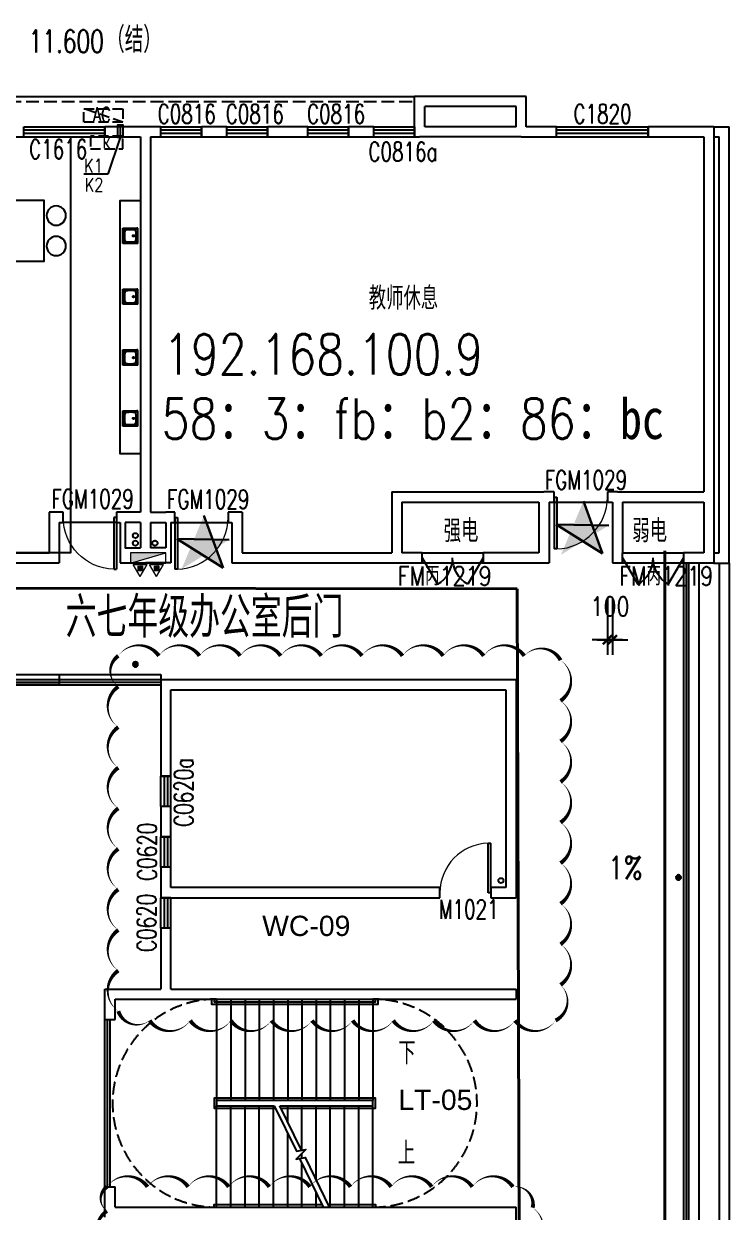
# Model space of a CAD drawing. Extents: x 447078 to 1776277, y 243534 to 519428.
# Drawn here: x 1279096 to 1292996, y 471141 to 494573 of the extents above; entities that cross this region are included whole.
import ezdxf
from ezdxf.xclip import XClip

# ---------------------------------------------------------------- set-up
doc = ezdxf.new("R2010")
doc.units = 0
doc.header["$LTSCALE"] = 1000
doc.header["$MEASUREMENT"] = 0
doc.header["$XCLIPFRAME"] = 2
for name, pattern in [('AP-02-RETAIL$0$DASH', [0.35, 0.25, -0.1]), ('CCDID0GLB00001', [30, 26.5, -1.5, 0.5, -1.5]), ('DASH', [0.35, 0.25, -0.1]), ('HIDDEN3', [1.905, 1.27, -0.635])]:
    doc.linetypes.add(name, pattern=pattern)
doc.layers.get('Defpoints').update_dxf_attribs({"color": 2, "lineweight": 15})
for name, color, linetype, lineweight in [('1#2#四层消火栓$0$P-HUDR-MISC', 13, 'Continuous', 25), ('1#2#四层消火栓$0$体育文娱中心3F消火栓$0$P-HUDR-MISC', 13, 'Continuous', 20), ('A桥架图层', 2, 'Continuous', 40), ('A门禁安装位置', 1, 'Continuous', 30)]:
    doc.layers.add(name, color=color, linetype=linetype, lineweight=lineweight)
for name, color, linetype in [('2017-7-14 根据审图意见修改', 5, 'Continuous'), ('A-DOOR', 2, 'Continuous'), ('A-DOOR-FIRE', 2, 'Continuous'), ('A-DRAI', 61, 'Continuous'), ('A-EQPM-MECH', 191, 'Continuous'), ('A-FIXT', 211, 'Continuous'), ('A-FIXT-DASH', 211, 'HIDDEN3'), ('A-FURN', 251, 'Continuous'), ('A-GLAZ-BLIN', 9, 'Continuous'), ('A-HRAL', 104, 'Continuous'), ('A-HYDR', 1, 'CCDID0GLB00001'), ('A-OVER', 23, 'Continuous'), ('A-STRS', 2, 'Continuous'), ('A-WALL', 140, 'Continuous'), ('A-WIND', 2, 'Continuous'), ('A-WIND-IDEN', 4, 'Continuous'), ('G-0-XREF', 2, 'Continuous'), ('G-ANNO-NOTE', 80, 'Continuous'), ('X-连廊栏杆修改', 43, 'Continuous'), ('家具', 9, 'Continuous')]:
    doc.layers.add(name, color=color, linetype=linetype)
doc.styles.add('_TCH_DIM', font='SIMPLEX', dxfattribs={"bigfont": 'GBCBIG'})
doc.styles.add('_TCH_WINDOW', font='SIMPLEX', dxfattribs={"height": 3.5, "bigfont": 'GBCBIG'})
doc.styles.add('CCDI_T_G01', font='')
doc.styles.add('CCDI_T_G02', font='simplex.shx', dxfattribs={"width": 0.8, "bigfont": 'zjdz.shx'})
doc.styles.add('CCDI_T_G02_T3', font='simplex.shx', dxfattribs={"width": 0.8, "bigfont": 'zjdz.shx'})
doc.styles.add('Note$0$CCDI-TOG-02', font='simplex.shx', dxfattribs={"width": 0.8, "bigfont": 'zjdz.shx'})
doc.styles.get('CCDI_T_G01').set_extended_font_data('Arial')
doc.dimstyles.new('CCDI_DIMN_150$0$TCH&&150', dxfattribs={"dimtxt": 375, "dimasz": 150, "dimexe": 300, "dimexo": 450, "dimgap": 112.5, "dimtad": 1, "dimdec": 0, "dimzin": 0, "dimdsep": 46, "dimtxsty": 'CCDI_T_G02_T3', "dimblk": 'TICK-3', "dimcen": 0, "dimclrd": 256, "dimclre": 256, "dimclrt": 7, "dimazin": 0, "dimtfac": 0.5, "dimtdec": 0, "dimtix": 1, "dimtmove": 2, "dimatfit": 0, "dimldrblk": 'TICK-arow', "dimfxl": 200, "dimtvp": 1, "dimtolj": 1, "dimtzin": 0, "dimlwd": -1, "dimlwe": -1, "dimarcsym": 0})

# ---------------------------------------------------------------- blocks, each defined once
blk = doc.blocks.new('3600-2')
at = {"layer": 'A-STRS'}
for p, q in [((-2050, -280), (-50, -280)), ((2050, -280), (50, -280)), ((-2050, -560), (-50, -560)), ((2050, -560), (50, -560)), ((-2050, -840), (-50, -840)), ((2050, -840), (50, -840)), ((-2050, -1120), (-50, -1120)), ((2050, -1120), (50, -1120)), ((-2050, -1400), (-50, -1400)), ((1519, -1400), (50, -1400)), ((2050, -1400), (1748, -1400)), ((-2050, -1680), (-50, -1680)), ((926, -1680), (50, -1680)), ((1083, -1680), (989, -1680)), ((2050, -1680), (1171, -1680)), ((-2050, -1960), (-50, -1960)), ((365, -1960), (50, -1960)), ((2050, -1960), (594, -1960)), ((-2050, -2240), (-50, -2240)), ((2050, -2240), (50, -2240)), ((-2050, -2520), (-50, -2520)), ((2050, -2520), (50, -2520)), ((-2050, -2800), (-50, -2800)), ((2050, -2800), (50, -2800)), ((-2050, -3080), (-50, -3080)), ((2050, -3080), (50, -3080)), ((-2050, -3360), (-50, -3360)), ((2050, -3360), (50, -3360))]:
    blk.add_line(p, q, dxfattribs=at)
for points in [[(-2050, -3460), (-1950, -3460), (-1950, -180), (-2050, -180)], [(-2050, -3410), (-2000, -3410), (-2000, -230), (-2050, -230)], [(100, -2088), (100, -230), (-100, -230), (-100, -3410), (100, -3410), (100, -2200)], [(2000, -1167), (2000, -230), (2050, -230)], [(50, -2113), (50, -280), (-50, -280), (-50, -3360), (50, -3360), (50, -2224)], [(50, -2224), (947, -1789), (912, -1605), (1105, -1793), (1071, -1617), (2050, -1142)], [(2050, -1254), (1091, -1719)], [(2050, -3410), (2000, -3410), (2000, -1278)], [(927, -1687), (50, -2113)]]:
    blk.add_lwpolyline(points, dxfattribs=at)
at = {"layer": 'A-STRS', "linetype": 'DASH'}
for centre, start, end in [((0, -280), 0, 180), ((0, -3360), 180, 0)]:
    blk.add_arc(centre, 2051, start, end, dxfattribs=at)
blk = doc.blocks.new('DI LOU')
at = {"layer": 'A-FIXT'}
h = blk.add_hatch(dxfattribs=at)
h.set_pattern_fill('ANSI31', color=256, scale=10)
h.set_pattern_definition([(45, (-842091.153, -1894175.001), (-11.22532015, 11.22532015), [])])
h.paths.add_polyline_path([(-50, 0, 1), (50, 0, 1)])
blk.add_circle((0, 0), 50, dxfattribs=at)
blk = doc.blocks.new('PSXT')
at = {"layer": 'A-FIXT'}
blk.add_lwpolyline([(21472, 6455, 0, 0, 0), (22489, 6455, 60, 0, 0), (22669, 6455, 0, 0, 0)], format="xyseb", dxfattribs=at)
at = {"layer": 'A-FIXT', "extrusion": (0, 0, -1), "zscale": -1, "rotation": 209.9999968260897}
for p in [(-12400, 10800), (-23100, 6600)]:
    blk.add_blockref('DI LOU', p, dxfattribs=at)
at = {"layer": 'A-FIXT-DASH', "style": 'CCDI_T_G02', "width": 0.8}
blk.add_text('1%%%', height=450, dxfattribs=at).set_placement((21712, 6566))
blk = doc.blocks.new('连廊2F')
at = {"layer": 'A-GLAZ-BLIN'}
for p, q in [((105166, 156473), (105166, 124573)), ((105366, 156473), (105366, 124573))]:
    blk.add_line(p, q, dxfattribs=at)
at = {"layer": 'A-HRAL'}
for p, q in [((104516, 156473), (104516, 124573)), ((104566, 156473), (104566, 124573))]:
    blk.add_line(p, q, dxfattribs=at)
at = {"layer": 'A-OVER'}
blk.add_line((104766, 156473), (104766, 124573), dxfattribs=at)
at = {"layer": 'A-WALL'}
for p, q in [((105066, 165073), (105366, 165073)), ((105066, 165073), (105066, 164873)), ((105366, 156473), (105366, 165073)), ((105066, 164873), (105166, 164873)), ((105166, 156673), (105166, 164873)), ((105066, 156673), (105166, 156673)), ((105066, 156673), (105066, 156473)), ((105066, 156473), (105366, 156473))]:
    blk.add_line(p, q, dxfattribs=at)
at = {"layer": 'X-连廊栏杆修改'}
blk.add_line((104466, 156473), (104466, 115573), dxfattribs=at)
blk = doc.blocks.new('sinkt')
at = {"layer": 'A-FURN'}
for p, q in [((101833719, 17376395), (101833219, 17376395)), ((101833219, 17376395), (101833219, 17375995)), ((101833719, 17375995), (101833719, 17376395)), ((101833669, 17376345), (101833369, 17376345)), ((101833369, 17376345), (101833369, 17376045)), ((101833369, 17376345), (101833669, 17376345)), ((101833369, 17376329), (101833393, 17376329)), ((101833623, 17376329), (101833393, 17376329)), ((101833403, 17376221), (101833402, 17376216)), ((101833402, 17376216), (101833402, 17376212)), ((101833402, 17376212), (101833402, 17376207)), ((101833402, 17376207), (101833402, 17376204)), ((101833402, 17376204), (101833402, 17376201)), ((101833402, 17376201), (101833402, 17376198)), ((101833402, 17376198), (101833402, 17376196)), ((101833402, 17376196), (101833402, 17376193)), ((101833402, 17376193), (101833402, 17376187)), ((101833402, 17376187), (101833402, 17376181)), ((101833402, 17376181), (101833402, 17376175)), ((101833402, 17376175), (101833402, 17376169)), ((101833402, 17376169), (101833403, 17376163)), ((101833404, 17376236), (101833403, 17376230)), ((101833403, 17376230), (101833403, 17376226)), ((101833403, 17376226), (101833403, 17376221)), ((101833403, 17376163), (101833403, 17376157)), ((101833403, 17376157), (101833403, 17376151)), ((101833403, 17376151), (101833404, 17376145)), ((101833405, 17376248), (101833404, 17376242)), ((101833404, 17376242), (101833404, 17376236)), ((101833404, 17376145), (101833404, 17376139)), ((101833406, 17376259), (101833405, 17376254)), ((101833405, 17376254), (101833405, 17376248)), ((101833407, 17376269), (101833406, 17376264)), ((101833406, 17376264), (101833406, 17376259)), ((101833408, 17376273), (101833407, 17376269)), ((101833409, 17376278), (101833408, 17376273)), ((101833410, 17376282), (101833409, 17376278)), ((101833412, 17376285), (101833410, 17376282)), ((101833414, 17376288), (101833412, 17376285)), ((101833415, 17376291), (101833414, 17376288)), ((101833418, 17376294), (101833415, 17376291)), ((101833420, 17376296), (101833418, 17376294)), ((101833423, 17376299), (101833420, 17376296)), ((101833425, 17376301), (101833423, 17376299)), ((101833428, 17376303), (101833425, 17376301)), ((101833431, 17376305), (101833428, 17376303)), ((101833435, 17376307), (101833431, 17376305)), ((101833439, 17376309), (101833435, 17376307)), ((101833443, 17376310), (101833439, 17376309)), ((101833448, 17376311), (101833443, 17376310)), ((101833452, 17376312), (101833448, 17376311)), ((101833457, 17376312), (101833452, 17376312)), ((101833463, 17376313), (101833457, 17376312)), ((101833468, 17376314), (101833463, 17376313)), ((101833474, 17376314), (101833468, 17376314)), ((101833479, 17376315), (101833474, 17376314)), ((101833485, 17376315), (101833479, 17376315)), ((101833494, 17376316), (101833485, 17376315)), ((101833503, 17376316), (101833494, 17376316)), ((101833513, 17376316), (101833503, 17376316)), ((101833522, 17376316), (101833513, 17376316)), ((101833532, 17376316), (101833522, 17376316)), ((101833535, 17376316), (101833532, 17376316)), ((101833538, 17376316), (101833535, 17376316)), ((101833541, 17376316), (101833538, 17376316)), ((101833544, 17376316), (101833541, 17376316)), ((101833547, 17376316), (101833544, 17376316)), ((101833552, 17376315), (101833547, 17376316)), ((101833556, 17376315), (101833552, 17376315)), ((101833560, 17376315), (101833556, 17376315)), ((101833564, 17376315), (101833560, 17376315)), ((101833568, 17376314), (101833564, 17376315)), ((101833573, 17376314), (101833568, 17376314)), ((101833578, 17376314), (101833573, 17376314)), ((101833583, 17376313), (101833578, 17376314)), ((101833587, 17376313), (101833583, 17376313)), ((101833592, 17376312), (101833587, 17376313)), ((101833595, 17376312), (101833592, 17376312)), ((101833599, 17376311), (101833595, 17376312)), ((101833602, 17376310), (101833599, 17376311)), ((101833605, 17376309), (101833602, 17376310)), ((101833608, 17376307), (101833605, 17376309)), ((101833611, 17376306), (101833608, 17376307)), ((101833613, 17376304), (101833611, 17376306)), ((101833616, 17376302), (101833613, 17376304)), ((101833618, 17376300), (101833616, 17376302)), ((101833620, 17376297), (101833618, 17376300)), ((101833622, 17376295), (101833620, 17376297)), ((101833624, 17376292), (101833622, 17376295)), ((101833625, 17376290), (101833624, 17376292)), ((101833627, 17376287), (101833625, 17376290)), ((101833628, 17376284), (101833627, 17376287)), ((101833629, 17376280), (101833628, 17376284)), ((101833630, 17376276), (101833629, 17376280)), ((101833631, 17376272), (101833630, 17376276)), ((101833631, 17376268), (101833631, 17376272)), ((101833632, 17376264), (101833631, 17376268)), ((101833633, 17376257), (101833632, 17376264)), ((101833634, 17376250), (101833633, 17376257)), ((101833634, 17376243), (101833634, 17376250)), ((101833635, 17376236), (101833634, 17376243)), ((101833634, 17376142), (101833635, 17376146)), ((101833636, 17376229), (101833635, 17376236)), ((101833635, 17376151), (101833636, 17376156)), ((101833635, 17376146), (101833635, 17376151)), ((101833636, 17376222), (101833636, 17376229)), ((101833637, 17376215), (101833636, 17376222)), ((101833636, 17376176), (101833637, 17376180)), ((101833636, 17376172), (101833636, 17376176)), ((101833636, 17376167), (101833636, 17376172)), ((101833636, 17376161), (101833636, 17376167)), ((101833636, 17376156), (101833636, 17376161)), ((101833637, 17376207), (101833637, 17376215)), ((101833637, 17376200), (101833637, 17376207)), ((101833637, 17376193), (101833637, 17376200)), ((101833637, 17376189), (101833637, 17376193)), ((101833637, 17376184), (101833637, 17376189)), ((101833637, 17376180), (101833637, 17376184)), ((101833654, 17376195), (101833654, 17376298)), ((101833654, 17376195), (101833654, 17376091)), ((101833669, 17376045), (101833669, 17376345)), ((101833669, 17376345), (101833669, 17376045)), ((101833219, 17375995), (101833719, 17375995)), ((101833369, 17376060), (101833393, 17376060)), ((101833369, 17376045), (101833669, 17376045)), ((101833369, 17376045), (101833393, 17376045)), ((101833623, 17376060), (101833393, 17376060)), ((101833669, 17376045), (101833393, 17376045)), ((101833404, 17376139), (101833404, 17376133)), ((101833404, 17376133), (101833405, 17376127)), ((101833405, 17376127), (101833406, 17376121)), ((101833406, 17376121), (101833406, 17376115)), ((101833406, 17376115), (101833408, 17376109)), ((101833408, 17376109), (101833410, 17376103)), ((101833410, 17376103), (101833412, 17376099)), ((101833412, 17376099), (101833414, 17376095)), ((101833414, 17376095), (101833417, 17376091)), ((101833417, 17376091), (101833420, 17376088)), ((101833420, 17376088), (101833424, 17376085)), ((101833424, 17376085), (101833430, 17376082)), ((101833430, 17376082), (101833436, 17376079)), ((101833436, 17376079), (101833443, 17376077)), ((101833443, 17376077), (101833450, 17376076)), ((101833450, 17376076), (101833457, 17376075)), ((101833457, 17376075), (101833464, 17376075)), ((101833464, 17376075), (101833472, 17376074)), ((101833472, 17376074), (101833479, 17376074)), ((101833479, 17376074), (101833486, 17376074)), ((101833486, 17376074), (101833493, 17376074)), ((101833493, 17376074), (101833501, 17376073)), ((101833501, 17376073), (101833509, 17376073)), ((101833509, 17376073), (101833516, 17376073)), ((101833516, 17376073), (101833524, 17376073)), ((101833524, 17376073), (101833531, 17376073)), ((101833531, 17376073), (101833538, 17376074)), ((101833538, 17376074), (101833545, 17376074)), ((101833545, 17376074), (101833552, 17376074)), ((101833552, 17376074), (101833558, 17376075)), ((101833558, 17376075), (101833565, 17376075)), ((101833565, 17376075), (101833570, 17376076)), ((101833570, 17376076), (101833575, 17376076)), ((101833575, 17376076), (101833580, 17376076)), ((101833580, 17376076), (101833585, 17376077)), ((101833585, 17376077), (101833590, 17376077)), ((101833590, 17376077), (101833593, 17376078)), ((101833593, 17376078), (101833597, 17376078)), ((101833597, 17376078), (101833600, 17376079)), ((101833600, 17376079), (101833604, 17376081)), ((101833604, 17376081), (101833607, 17376082)), ((101833607, 17376082), (101833609, 17376083)), ((101833609, 17376083), (101833611, 17376085)), ((101833611, 17376085), (101833613, 17376086)), ((101833613, 17376086), (101833615, 17376088)), ((101833615, 17376088), (101833617, 17376090)), ((101833617, 17376090), (101833619, 17376093)), ((101833619, 17376093), (101833622, 17376095)), ((101833622, 17376095), (101833624, 17376098)), ((101833624, 17376098), (101833626, 17376101)), ((101833626, 17376101), (101833627, 17376105)), ((101833627, 17376105), (101833629, 17376109)), ((101833629, 17376109), (101833630, 17376114)), ((101833630, 17376114), (101833631, 17376118)), ((101833631, 17376123), (101833632, 17376128)), ((101833631, 17376118), (101833631, 17376123)), ((101833632, 17376131), (101833633, 17376135)), ((101833632, 17376128), (101833632, 17376131)), ((101833633, 17376135), (101833634, 17376139)), ((101833634, 17376139), (101833634, 17376142))]:
    blk.add_line(p, q, dxfattribs=at)
for centre, radius in [((101833393, 17376314), 9.18), ((101833457, 17376195), 15.3)]:
    blk.add_circle(centre, radius, dxfattribs=at)
for centre, start, end in [((101833623, 17376298), 0, 90), ((101833623, 17376091), 270, 0)]:
    blk.add_arc(centre, 30.9, start, end, dxfattribs=at)
blk = doc.blocks.new('CHAIR4')
at = {"layer": 'A-FURN'}
for p, q in [((-449, 226), (0, 248)), ((0, 248), (0, -248)), ((-449, -226), (0, -248))]:
    blk.add_line(p, q, dxfattribs=at)
for centre, radius, start, end in [((267, 0), 767, 164.2925, 195.7075), ((-447, 201), 25, 92.8624, 164.2925), ((-447, -201), 25, 195.7075, 267.1376)]:
    blk.add_arc(centre, radius, start, end, dxfattribs=at)
blk = doc.blocks.new('dfc-1')
at = {"layer": 'A-FURN', "linetype": 'DASH'}
for p, q in [((0, 100), (306, 630)), ((87, 50), (392, 580)), ((-87, 50), (-698, 50)), ((-87, -50), (-698, -50)), ((0, -100), (306, -630)), ((87, -50), (392, -580))]:
    blk.add_line(p, q, dxfattribs=at)
for radius in [700, 100, 10]:
    blk.add_circle((0, 0), radius, dxfattribs=at)
for start, end in [(55.904, 64.096), (175.904, 184.096), (295.904, 304.096)]:
    blk.add_arc((0, 0), 700, start, end, dxfattribs=at)
blk = doc.blocks.new('sinks')
at = {"layer": 'A-FURN'}
for p, q in [((101861908, 17372404), (101861908, 17372383)), ((101861908, 17372154), (101861908, 17372383)), ((101861921, 17372192), (101861921, 17372404)), ((101861942, 17372358), (101861939, 17372353)), ((101861944, 17372361), (101861942, 17372358)), ((101861947, 17372364), (101861944, 17372361)), ((101861950, 17372366), (101861947, 17372364)), ((101861953, 17372368), (101861950, 17372366)), ((101861956, 17372370), (101861953, 17372368)), ((101861961, 17372371), (101861956, 17372370)), ((101861966, 17372372), (101861961, 17372371)), ((101861971, 17372373), (101861966, 17372372)), ((101861976, 17372374), (101861971, 17372373)), ((101861981, 17372374), (101861976, 17372374)), ((101861986, 17372374), (101861981, 17372374)), ((101861991, 17372375), (101861986, 17372374)), ((101861997, 17372375), (101861991, 17372375)), ((101862002, 17372375), (101861997, 17372375)), ((101862007, 17372376), (101862002, 17372375)), ((101862012, 17372376), (101862007, 17372376)), ((101862017, 17372376), (101862012, 17372376)), ((101862021, 17372376), (101862017, 17372376)), ((101862026, 17372376), (101862021, 17372376)), ((101862031, 17372376), (101862026, 17372376)), ((101862034, 17372376), (101862031, 17372376)), ((101862036, 17372376), (101862034, 17372376)), ((101862038, 17372376), (101862036, 17372376)), ((101862041, 17372376), (101862038, 17372376)), ((101862043, 17372376), (101862041, 17372376)), ((101862047, 17372376), (101862043, 17372376)), ((101862051, 17372376), (101862047, 17372376)), ((101862055, 17372376), (101862051, 17372376)), ((101862059, 17372376), (101862055, 17372376)), ((101862063, 17372375), (101862059, 17372376)), ((101862067, 17372375), (101862063, 17372375)), ((101862072, 17372374), (101862067, 17372375)), ((101862077, 17372374), (101862072, 17372374)), ((101862082, 17372373), (101862077, 17372374)), ((101862087, 17372373), (101862082, 17372373)), ((101862091, 17372373), (101862087, 17372373)), ((101862094, 17372372), (101862091, 17372373)), ((101862098, 17372371), (101862094, 17372372)), ((101862102, 17372371), (101862098, 17372371)), ((101862106, 17372369), (101862102, 17372371)), ((101862108, 17372368), (101862106, 17372369)), ((101862111, 17372367), (101862108, 17372368)), ((101862113, 17372365), (101862111, 17372367)), ((101862115, 17372363), (101862113, 17372365)), ((101862117, 17372361), (101862115, 17372363)), ((101862120, 17372359), (101862117, 17372361)), ((101862122, 17372357), (101862120, 17372359)), ((101862145, 17372192), (101862145, 17372404)), ((101862158, 17372404), (101862158, 17372154)), ((101861933, 17372318), (101861932, 17372312)), ((101861932, 17372312), (101861932, 17372306)), ((101861932, 17372306), (101861932, 17372300)), ((101861932, 17372300), (101861932, 17372294)), ((101861932, 17372294), (101861932, 17372287)), ((101861932, 17372287), (101861932, 17372281)), ((101861932, 17372281), (101861932, 17372275)), ((101861932, 17372275), (101861932, 17372269)), ((101861932, 17372269), (101861932, 17372263)), ((101861932, 17372263), (101861932, 17372257)), ((101861932, 17372257), (101861933, 17372252)), ((101861934, 17372336), (101861933, 17372330)), ((101861933, 17372330), (101861933, 17372324)), ((101861933, 17372324), (101861933, 17372318)), ((101861933, 17372252), (101861933, 17372246)), ((101861933, 17372246), (101861933, 17372240)), ((101861933, 17372240), (101861934, 17372236)), ((101861935, 17372342), (101861934, 17372336)), ((101861934, 17372236), (101861934, 17372232)), ((101861934, 17372232), (101861934, 17372228)), ((101861934, 17372228), (101861935, 17372224)), ((101861937, 17372348), (101861935, 17372342)), ((101861935, 17372224), (101861935, 17372220)), ((101861935, 17372220), (101861935, 17372217)), ((101861935, 17372217), (101861936, 17372214)), ((101861936, 17372214), (101861937, 17372211)), ((101861939, 17372353), (101861937, 17372348)), ((101861937, 17372211), (101861938, 17372208)), ((101861938, 17372208), (101861939, 17372206)), ((101861939, 17372206), (101861940, 17372204)), ((101861940, 17372204), (101861941, 17372202)), ((101861941, 17372202), (101861943, 17372200)), ((101861943, 17372200), (101861944, 17372199)), ((101861944, 17372199), (101861946, 17372197)), ((101861946, 17372197), (101861948, 17372195)), ((101862033, 17372167), (101861946, 17372167)), ((101861948, 17372195), (101861950, 17372193)), ((101861950, 17372193), (101861953, 17372191)), ((101861953, 17372191), (101861955, 17372190)), ((101861955, 17372190), (101861958, 17372189)), ((101861958, 17372189), (101861962, 17372187)), ((101861962, 17372187), (101861965, 17372186)), ((101861965, 17372186), (101861969, 17372186)), ((101861969, 17372186), (101861973, 17372185)), ((101861973, 17372185), (101861977, 17372185)), ((101861977, 17372185), (101861980, 17372184)), ((101861980, 17372184), (101861983, 17372184)), ((101861983, 17372184), (101861986, 17372183)), ((101861986, 17372183), (101861989, 17372183)), ((101861989, 17372183), (101861992, 17372182)), ((101861992, 17372182), (101861997, 17372182)), ((101861997, 17372182), (101862001, 17372182)), ((101862001, 17372182), (101862005, 17372181)), ((101862005, 17372181), (101862009, 17372181)), ((101862009, 17372181), (101862014, 17372181)), ((101862014, 17372181), (101862017, 17372181)), ((101862017, 17372181), (101862021, 17372181)), ((101862021, 17372181), (101862024, 17372180)), ((101862024, 17372180), (101862028, 17372180)), ((101862028, 17372180), (101862031, 17372180)), ((101862031, 17372180), (101862037, 17372180)), ((101862033, 17372167), (101862119, 17372167)), ((101862037, 17372180), (101862043, 17372180)), ((101862043, 17372180), (101862050, 17372180)), ((101862050, 17372180), (101862056, 17372181)), ((101862056, 17372181), (101862062, 17372181)), ((101862062, 17372181), (101862068, 17372182)), ((101862068, 17372182), (101862073, 17372183)), ((101862073, 17372183), (101862079, 17372183)), ((101862079, 17372183), (101862085, 17372184)), ((101862085, 17372184), (101862090, 17372185)), ((101862090, 17372185), (101862094, 17372185)), ((101862094, 17372185), (101862097, 17372185)), ((101862097, 17372185), (101862101, 17372186)), ((101862101, 17372186), (101862104, 17372187)), ((101862104, 17372187), (101862107, 17372188)), ((101862107, 17372188), (101862110, 17372189)), ((101862110, 17372189), (101862112, 17372190)), ((101862112, 17372190), (101862114, 17372192)), ((101862114, 17372192), (101862116, 17372193)), ((101862116, 17372193), (101862119, 17372195)), ((101862119, 17372195), (101862120, 17372197)), ((101862120, 17372197), (101862122, 17372198)), ((101862123, 17372354), (101862122, 17372357)), ((101862122, 17372198), (101862124, 17372200)), ((101862125, 17372352), (101862123, 17372354)), ((101862124, 17372200), (101862125, 17372202)), ((101862127, 17372349), (101862125, 17372352)), ((101862125, 17372202), (101862127, 17372204)), ((101862128, 17372345), (101862127, 17372349)), ((101862127, 17372204), (101862128, 17372207)), ((101862129, 17372342), (101862128, 17372345)), ((101862128, 17372207), (101862129, 17372210)), ((101862130, 17372338), (101862129, 17372342)), ((101862129, 17372210), (101862130, 17372212)), ((101862130, 17372334), (101862130, 17372338)), ((101862131, 17372330), (101862130, 17372334)), ((101862130, 17372215), (101862131, 17372218)), ((101862130, 17372212), (101862130, 17372215)), ((101862132, 17372326), (101862131, 17372330)), ((101862131, 17372222), (101862132, 17372226)), ((101862131, 17372218), (101862131, 17372222)), ((101862132, 17372321), (101862132, 17372326)), ((101862132, 17372317), (101862132, 17372321)), ((101862133, 17372312), (101862132, 17372317)), ((101862132, 17372234), (101862133, 17372238)), ((101862132, 17372230), (101862132, 17372234)), ((101862132, 17372226), (101862132, 17372230)), ((101862133, 17372307), (101862133, 17372312)), ((101862134, 17372300), (101862133, 17372307)), ((101862133, 17372252), (101862134, 17372255)), ((101862133, 17372248), (101862133, 17372252)), ((101862133, 17372245), (101862133, 17372248)), ((101862133, 17372241), (101862133, 17372245)), ((101862133, 17372238), (101862133, 17372241)), ((101862134, 17372292), (101862134, 17372300)), ((101862134, 17372284), (101862134, 17372292)), ((101862134, 17372276), (101862134, 17372284)), ((101862134, 17372268), (101862134, 17372276)), ((101862134, 17372266), (101862134, 17372268)), ((101862134, 17372263), (101862134, 17372266)), ((101862134, 17372260), (101862134, 17372263)), ((101862134, 17372258), (101862134, 17372260)), ((101862134, 17372255), (101862134, 17372258)), ((101862158, 17372154), (101861908, 17372154))]:
    blk.add_line(p, q, dxfattribs=at)
blk.add_lwpolyline([(101862158, 17372404), (101861908, 17372404)], dxfattribs=at)
for centre, radius in [((101862132, 17372383), 7.65), ((101862033, 17372330), 12.8)]:
    blk.add_circle(centre, radius, dxfattribs=at)
for centre, start, end in [((101861946, 17372192), 180, 270), ((101862119, 17372192), 270, 0)]:
    blk.add_arc(centre, 25.7, start, end, dxfattribs=at)
blk = doc.blocks.new('H2S')
at = {"layer": 'A-FURN'}
for points in [[(7949, 4988), (7949, 4588), (250, 4588), (250, 4988)], [(10149, 2988), (9749, 2988), (9749, 588), (10149, 588)], [(7949, -3212), (7949, -2812), (1349, -2812), (1349, -3212)]]:
    blk.add_lwpolyline(points, dxfattribs=at)
for points in [[(949, 2538), (1549, 2538), (1549, 3738), (949, 3738)], [(2199, 2538), (2799, 2538), (2799, 3738), (2199, 3738)], [(3449, 2538), (4049, 2538), (4049, 3738), (3449, 3738)], [(4699, 2538), (5299, 2538), (5299, 3738), (4699, 3738)], [(5949, 2538), (6549, 2538), (6549, 3738), (5949, 3738)], [(7199, 2538), (7799, 2538), (7799, 3738), (7199, 3738)], [(-1351, 2688), (-1351, -1312), (-1451, -1312), (-1451, 2688)], [(949, 1338), (1549, 1338), (1549, 2538), (949, 2538)], [(2199, 1338), (2799, 1338), (2799, 2538), (2199, 2538)], [(3449, 1338), (4049, 1338), (4049, 2538), (3449, 2538)], [(4699, 1338), (5299, 1338), (5299, 2538), (4699, 2538)], [(5949, 1338), (6549, 1338), (6549, 2538), (5949, 2538)], [(7199, 1338), (7799, 1338), (7799, 2538), (7199, 2538)], [(149, -512), (-501, -512), (-501, 1888), (149, 1888)], [(949, 438), (1549, 438), (1549, -762), (949, -762)], [(2199, 438), (2799, 438), (2799, -762), (2199, -762)], [(3449, 438), (4049, 438), (4049, -762), (3449, -762)], [(4699, 438), (5299, 438), (5299, -762), (4699, -762)], [(5949, 438), (6549, 438), (6549, -762), (5949, -762)], [(7199, 438), (7799, 438), (7799, -762), (7199, -762)], [(-1201, -1987), (-1201, 13), (-1221, 13), (-1221, -1987)], [(-1451, -97), (-1451, -77), (-1221, -77), (-1221, -97)], [(949, -762), (1549, -762), (1549, -1962), (949, -1962)], [(2199, -762), (2799, -762), (2799, -1962), (2199, -1962)], [(3449, -762), (4049, -762), (4049, -1962), (3449, -1962)], [(4699, -762), (5299, -762), (5299, -1962), (4699, -1962)], [(5949, -762), (6549, -762), (6549, -1962), (5949, -1962)], [(7199, -762), (7799, -762), (7799, -1962), (7199, -1962)], [(8449, -762), (9049, -762), (9049, -1962), (8449, -1962)], [(-1451, -1897), (-1451, -1877), (-1221, -1877), (-1221, -1897)]]:
    blk.add_lwpolyline(points, close=True, dxfattribs=at)
for centre in [(1789, 3438), (3039, 3438), (4289, 3438), (5539, 3438), (6789, 3438), (8039, 3438), (1789, 2838), (3039, 2838), (4289, 2838), (5539, 2838), (6789, 2838), (8039, 2838), (1789, 2238), (3039, 2238), (4289, 2238), (5539, 2238), (6789, 2238), (8039, 2238), (1789, 1638), (3039, 1638), (4289, 1638), (5539, 1638), (6789, 1638), (8039, 1638), (1789, 138), (3039, 138), (4289, 138), (5539, 138), (6789, 138), (8039, 138), (1789, -462), (3039, -462), (4289, -462), (5539, -462), (6789, -462), (8039, -462), (1789, -1062), (3039, -1062), (4289, -1062), (5539, -1062), (6789, -1062), (8039, -1062), (9289, -1062), (1789, -1662), (3039, -1662), (4289, -1662), (5539, -1662), (6789, -1662), (8039, -1662), (9289, -1662)]:
    blk.add_circle(centre, 190, dxfattribs=at)
at = {"layer": '家具', "linetype": 'DASH'}
for points in [[(-1351, -1312), (1549, 3711)], [(-1351, 2688), (1334, -1962)]]:
    blk.add_lwpolyline(points, dxfattribs=at)
at = {"layer": '家具'}
blk.add_lwpolyline([(-1451, -1712), (-151, -1712, 0.414214), (149, -1412), (149, 2788, 0.414214), (-151, 3088), (-1451, 3088)], format="xyb", dxfattribs=at)
at = {"layer": 'A-FURN', "xscale": 1.19999985396862, "yscale": 1.19999985396862, "zscale": 1.19999985396862}
for p in [(-122233375, -20841945), (-122232175, -20841945), (-122230975, -20841945), (-122229775, -20841945), (-122228575, -20841945), (-122227375, -20841945)]:
    blk.add_blockref('sinks', p, dxfattribs=at)
at = {"layer": 'A-FURN'}
for p in [(1249, 2688), (4399, 2688), (1249, -912), (4399, -912)]:
    blk.add_blockref('dfc-1', p, dxfattribs=at)
at = {"layer": 'A-FURN', "xscale": -1}
for name, p in [('dfc-1', (7549, 2688)), ('sinkt', (101833293, -17376257)), ('dfc-1', (7549, -912))]:
    blk.add_blockref(name, p, dxfattribs=at)
at = {"layer": 'A-FURN'}
for name, p, xscale, yscale, zscale, rotation in [('sinks', (-20836783, -122232037), -1.19999985396862, 1.19999985396862, 1.19999985396862, 270), ('sinks', (-20836783, -122233237), -1.19999985396862, 1.19999985396862, 1.19999985396862, 270), ('CHAIR4', (-551, 688), -0.9000000059604645, 0.9000000059604645, 0.9000000059604645, 180), ('sinks', (-122232175, 20843720), -1.19999985396862, 1.19999985396862, 1.19999985396862, 180), ('sinks', (-122230975, 20843720), -1.19999985396862, 1.19999985396862, 1.19999985396862, 180), ('sinks', (-122229775, 20843720), -1.19999985396862, 1.19999985396862, 1.19999985396862, 180), ('sinks', (-122228575, 20843720), -1.19999985396862, 1.19999985396862, 1.19999985396862, 180), ('sinks', (-122227375, 20843720), -1.19999985396862, 1.19999985396862, 1.19999985396862, 180)]:
    blk.add_blockref(name, p, dxfattribs=dict(at, xscale=xscale, yscale=yscale, zscale=zscale, rotation=rotation))
blk = doc.blocks.new('PSG-LG')
at = {"layer": 'A-DRAI'}
for centre in [(56400, 13341), (56400, 13191), (63601, 6539)]:
    blk.add_circle(centre, 50, dxfattribs=at)
at = {"layer": 'A-HYDR'}
blk.add_circle((56784, 13191), 50, dxfattribs=at)
at = {"layer": 'A-WALL'}
blk.add_lwpolyline([(56200, 13600), (56200, 13100), (56500, 13100)], dxfattribs=at)
blk = doc.blocks.new('bc-kty')
at = {"layer": 'A-EQPM-MECH', "linetype": 'DASH', "ltscale": 0.8}
blk.add_line((100, 176), (-665, 443), dxfattribs=at)
for points in [[(100, 176), (-665, 176), (-665, 443), (100, 443)], [(-538, -350), (100, -350), (100, -100), (-538, -100)]]:
    blk.add_lwpolyline(points, close=True, dxfattribs=at)
at = {"layer": 'A-EQPM-MECH'}
blk.add_lwpolyline([(100, -125), (0, -125), (0, 125), (100, 125)], close=True, dxfattribs=at)
blk.add_lwpolyline([(50, 125), (50, -125)], dxfattribs=at)
at = {"layer": 'A-FIXT-DASH'}
blk.add_lwpolyline([(50, -125), (-194, -849), (-664, -849)], dxfattribs=at)
at = {"layer": 'A-EQPM-MECH', "style": '_TCH_DIM', "width": 0.705882}
blk.add_text('AC', height=297.5, dxfattribs=at).set_placement((-487, 176))
at = {"layer": 'A-EQPM-MECH', "style": 'Note$0$CCDI-TOG-02', "text_generation_flag": 4, "width": 0.8}
blk.add_text('K', height=200, dxfattribs=at).set_placement((-284, -132))
at = {"layer": 'A-FIXT-DASH', "style": 'CCDI_T_G02', "width": 0.8}
blk.add_text('K1', height=265.8, dxfattribs=at).set_placement((-664, -812))
blk = doc.blocks.new('LGEET2423')
at = {"layer": 'X-连廊栏杆修改'}
blk.add_lwpolyline([(53000, 200), (55000, 200), (55000, 0), (53000, 0)], close=True, dxfattribs=at)
blk = doc.blocks.new('$DorLib2D$00000001')
for p, q in [((0.45, 0.975), (0.5, 0.975)), ((0.45, 0), (0.45, 0.975)), ((0.5, 0), (0.5, 0.975)), ((0.5, 0), (0.45, 0))]:
    blk.add_line(p, q)
at = {"lineweight": 13}
blk.add_arc((0.475, 0), 0.975, 91.4693, 180, dxfattribs=at)
blk = doc.blocks.new('$DorLib2D$00000228')
at = {"color": 0}
blk.add_line((0.5, 0), (0, 0.866), dxfattribs=at)
blk.add_arc((0.5, 0), 1, 120, 180, dxfattribs=at)
blk = doc.blocks.new('$TCHSYS$WIN2D')
for p, q in [((-0.5, 0.5), (0.5, 0.5)), ((-0.5, 0.5), (-0.5, -0.5)), ((0.5, 0.5), (0.5, -0.5)), ((0.5, 0.167), (-0.5, 0.167)), ((0.5, -0.167), (-0.5, -0.167)), ((-0.5, -0.5), (0.5, -0.5))]:
    blk.add_line(p, q)
blk = doc.blocks.new('TICK-3')
blk.add_line((2, 0), (-2, 0))
at = {"const_width": 0.3}
blk.add_lwpolyline([(0.6, 0.6), (-0.6, -0.6)], dxfattribs=at)
blk = doc.blocks.new('*D2113')
at = {"layer": 'A-DOOR-FIRE'}
for p, q in [((1290596, 483239), (1290596, 482128)), ((1290696, 483239), (1290696, 482128)), ((1290446, 482428), (1290296, 482428)), ((1290596, 482428), (1290696, 482428)), ((1290846, 482428), (1290996, 482428))]:
    blk.add_line(p, q, dxfattribs=at)
at = {"layer": 'Defpoints', "color": 0}
for p in [(1290596, 483689), (1290696, 483689), (1290696, 482428)]:
    blk.add_point(p, dxfattribs=at)
at = {"layer": 'A-DOOR-FIRE', "xscale": 150, "yscale": 150, "zscale": 150}
blk.add_blockref('TICK-3', (1290596, 482428), dxfattribs=at)
at = {"layer": 'A-DOOR-FIRE', "xscale": 150, "yscale": 150, "zscale": 150, "rotation": 180}
blk.add_blockref('TICK-3', (1290696, 482428), dxfattribs=at)
at = {"layer": 'A-DOOR-FIRE', "color": 7, "insert": (1290646, 483084), "char_height": 375, "attachment_point": 5, "style": 'CCDI_T_G02_T3'}
blk.add_mtext('\\A1;100', dxfattribs=at)
blk = doc.blocks.new('TICK-arow')
blk.add_line((-1, 0), (0, 0))
blk.add_lwpolyline([(0, 0, 0, 1, 0), (-3, 0, 0, 0, 0)], format="xyseb")
blk = doc.blocks.new('1#2#四层消火栓$0$体育文娱中心3F消火栓$0$A$C59133534')
at = {"layer": '1#2#四层消火栓$0$体育文娱中心3F消火栓$0$P-HUDR-MISC'}
h = blk.add_hatch(dxfattribs=at)
h.set_pattern_fill('JIS_WOOD', color=256, scale=20, style=0)
h.set_pattern_definition([(45, (39.371, -152.983), (-10, 10), [])])
h.paths.add_polyline_path([(-410.5, 259), (-410.5, 350), (-501.5, 350), (-501.5, 259)])
h = blk.add_hatch(dxfattribs=at)
h.set_pattern_fill('JIS_WOOD', color=256, scale=20, style=0)
h.set_pattern_definition([(45, (360.371, -152.983), (-10, 10), [])])
h.paths.add_polyline_path([(-89.5, 259), (-89.5, 350), (-180.5, 350), (-180.5, 259)])
at = {"layer": '1#2#四层消火栓$0$体育文娱中心3F消火栓$0$P-HUDR-MISC', "ltscale": 5}
blk.add_hatch(color=256, dxfattribs=at).paths.add_polyline_path([(50, 0), (-650, 200), (-650, 0)])
at = {"layer": '1#2#四层消火栓$0$体育文娱中心3F消火栓$0$P-HUDR-MISC'}
for p, q in [((-456, 469), (-595, 228)), ((-456, 469), (-317, 228)), ((-135, 469), (-274, 228)), ((-135, 469), (4, 228)), ((-501.5, 259), (-501.5, 350)), ((-501.5, 350), (-410.5, 350)), ((-501.5, 259), (-410.5, 259)), ((-410.5, 259), (-410.5, 350)), ((-180.5, 259), (-180.5, 350)), ((-180.5, 350), (-89.5, 350)), ((-180.5, 259), (-89.5, 259)), ((-89.5, 259), (-89.5, 350)), ((-650, 200), (50, 0)), ((-595, 228), (-317, 228)), ((-274, 228), (4, 228))]:
    blk.add_line(p, q, dxfattribs=at)
at = {"layer": '1#2#四层消火栓$0$体育文娱中心3F消火栓$0$P-HUDR-MISC', "ltscale": 5}
blk.add_lwpolyline([(-650, 200), (50, 200), (50, 0), (-650, 0)], close=True, dxfattribs=at)
blk = doc.blocks.new('1#2#四层消火栓')
at = {"layer": '1#2#四层消火栓$0$P-HUDR-MISC', "ltscale": 0.1, "xscale": -1, "rotation": 180}
blk.add_blockref('1#2#四层消火栓$0$体育文娱中心3F消火栓$0$A$C59133534', (1281846, 484141), dxfattribs=at)
blk = doc.blocks.new('门禁点位')
at = {"layer": 'A门禁安装位置'}
h = blk.add_hatch(color=256, dxfattribs=at)
h.paths.add_polyline_path([(-211491, 79015), (-211665, 79485), (-211858, 79022)])
h.paths.add_polyline_path([(-211858, 79022), (-211926, 78858), (-211670, 78698), (-211429, 78847), (-211491, 79015)])
h.paths.add_polyline_path([(-211429, 78847), (-211165, 79009), (-211491, 79015), (-211429, 78847)])
h.paths.add_polyline_path([(-211670, 78698), (-211285, 78457), (-211429, 78847)])
h.paths.add_polyline_path([(-211926, 78858), (-212105, 78430), (-211670, 78698)])
h.paths.add_polyline_path([(-211858, 79022), (-212198, 79028), (-211926, 78858)])
for p, q in [((-211665, 79485), (-211285, 78457)), ((-212198, 79028), (-211165, 79009)), ((-211285, 78457), (-212198, 79028))]:
    blk.add_line(p, q, dxfattribs=at)

msp = doc.modelspace()

# ---------------------------------------------------------------- linework, layer by layer
at = {"layer": '2017-7-14 根据审图意见修改'}
msp.add_lwpolyline([(1280958.2, 482110.1, 0, 80, -0.5205671), (1281758.2, 482110.1, 0, 80, -0.5205671), (1282558.2, 482110.1, 0, 80, -0.5205671), (1283358.2, 482110.1, 0, 80, -0.5205671), (1284158.2, 482110.1, 0, 80, -0.5205671), (1284958.2, 482110.1, 0, 80, -0.5205671), (1285758.2, 482110.1, 0, 80, -0.5205671), (1286558.2, 482110.1, 0, 80, -0.5205671), (1287358.2, 482110.1, 0, 80, -0.5205671), (1288158.2, 482110.1, 0, 80, -0.5205671), (1288958.2, 482110.1, 0, 80, -0.5205671), (1289672, 482023.9, 0, 80, -0.5205671), (1289672, 481223.9, 0, 80, -0.5205671), (1289672, 480423.9, 0, 80, -0.5205671), (1289672, 479623.9, 0, 80, -0.5205671), (1289672, 478823.9, 0, 80, -0.5205671), (1289672, 478023.9, 0, 80, -0.5205671), (1289672, 477223.9, 0, 80, -0.5205671), (1289672, 476423.9, 0, 80, -0.5205671), (1289672, 475623.9, 0, 80, -0.5205671), (1289574.5, 474921.3, 0, 80, -0.5205671), (1288774.5, 474921.3, 0, 80, -0.5205671), (1287974.5, 474921.3, 0, 80, -0.5205671), (1287174.5, 474921.3, 0, 80, -0.5205671), (1286374.5, 474921.3, 0, 80, -0.5205671), (1285574.5, 474921.3, 0, 80, -0.5205671), (1284774.5, 474921.3, 0, 80, -0.5205671), (1283974.5, 474921.3, 0, 80, -0.5205671), (1283174.5, 474921.3, 0, 80, -0.5205671), (1282374.5, 474921.3, 0, 80, -0.5205671), (1281574.5, 474921.3, 0, 80, -0.5205671), (1280958.2, 475105, 0, 80, -0.5205671), (1280958.2, 475905, 0, 80, -0.5205671), (1280958.2, 476705, 0, 80, -0.5205671), (1280958.2, 477505, 0, 80, -0.5205671), (1280958.2, 478305, 0, 80, -0.5205671), (1280958.2, 479105, 0, 80, -0.5205671), (1280958.2, 479905, 0, 80, -0.5205671), (1280958.2, 480705, 0, 80, -0.5205671), (1280958.2, 481505, 0, 80, -0.5205671)], format="xyseb", close=True, dxfattribs=at)
msp.add_lwpolyline([(1280733.9, 470367.7, 0, 80, -0.5205671), (1280733.9, 471167.7, 0, 80, -0.5205671), (1280733.9, 471641.4, 0, 80, -0.5205671), (1281533.9, 471641.4, 0, 80, -0.5205671), (1282333.9, 471641.4, 0, 80, -0.5205671), (1283133.9, 471641.4, 0, 80, -0.5205671), (1283933.9, 471641.4, 0, 80, -0.5205671), (1284733.9, 471641.4, 0, 80, -0.5205671), (1285533.9, 471641.4, 0, 80, -0.5205671), (1286333.9, 471641.4, 0, 80, -0.5205671), (1287133.9, 471641.4, 0, 80, -0.5205671), (1287933.9, 471641.4, 0, 80, -0.5205671), (1288733.9, 471641.4, 0, 80, -0.5205671), (1289123.4, 471231, 0, 80, -0.5205671), (1289123.4, 470431, 0, 80, -0.5205671)], format="xyseb", dxfattribs=at)
at = {"layer": 'A-DOOR'}
for p, q in [((1289545.6, 485141.4), (1290595.6, 485141.4)), ((1280920.6, 484741.4), (1279870.6, 484741.4)), ((1282070.6, 484741.4), (1283120.6, 484741.4)), ((1286945.6, 484141.4), (1287545.6, 484141.4)), ((1287545.6, 484141.4), (1288145.6, 484141.4)), ((1290895.6, 484141.4), (1291495.6, 484141.4)), ((1291495.6, 484141.4), (1292095.6, 484141.4)), ((1286945.6, 483941.4), (1287545.6, 483941.4)), ((1287545.6, 483941.4), (1288145.6, 483941.4)), ((1290895.6, 483941.4), (1291495.6, 483941.4)), ((1291495.6, 483941.4), (1292095.6, 483941.4))]:
    msp.add_line(p, q, dxfattribs=at)
at = {"layer": 'A-FURN'}
msp.add_lwpolyline([(1281395.6, 486091.4), (1280995.6, 486091.4), (1280995.6, 491091.4), (1281395.6, 491091.4)], dxfattribs=at)
at = {"layer": 'A-HRAL'}
for points in [[(1224845.6, 483941.4), (1224845.6, 481591.4), (1281795.6, 481591.4)], [(1224895.6, 483941.4), (1224895.6, 481641.4), (1281795.6, 481641.4)], [(1280745.6, 471641.4), (1280745.6, 474941.4)], [(1280795.6, 471641.4), (1280795.6, 474941.4)]]:
    msp.add_lwpolyline(points, dxfattribs=at)
at = {"layer": 'A-OVER'}
for p, q in [((1275295.4, 493141.4), (1286795.6, 493141.4)), ((1281795.6, 481741.4), (1281795.6, 481641.4))]:
    msp.add_line(p, q, dxfattribs=at)
at = {"layer": 'A-OVER', "linetype": 'AP-02-RETAIL$0$DASH'}
msp.add_line((1275295.4, 493041.4), (1286795.6, 493041.4), dxfattribs=at)
at = {"layer": 'A-OVER'}
for points in [[(1224795.6, 483941.4), (1224795.6, 481541.4), (1281795.6, 481541.4)], [(1224995.6, 483941.4), (1224995.6, 481741.4), (1281795.6, 481741.4)], [(1280695.6, 471641.4), (1280695.6, 474941.4)]]:
    msp.add_lwpolyline(points, dxfattribs=at)
at = {"layer": 'A-WALL'}
for p, q in [((1286795.6, 492541.4), (1286795.6, 493141.4)), ((1288995.6, 493141.4), (1286795.6, 493141.4)), ((1288995.6, 492541.4), (1288995.6, 493141.4)), ((1286995.6, 492541.4), (1286995.6, 492941.4)), ((1288795.6, 492941.4), (1286995.6, 492941.4)), ((1288795.6, 492541.4), (1288795.6, 492941.4)), ((1281495.6, 492541.4), (1280695.6, 492541.4)), ((1280695.6, 492541.4), (1280695.6, 492341.4)), ((1281795.6, 492541.4), (1281495.6, 492541.4)), ((1281795.6, 492341.4), (1281795.6, 492541.4)), ((1283095.6, 492541.4), (1282595.6, 492541.4)), ((1282595.6, 492541.4), (1282595.6, 492341.4)), ((1283095.6, 492341.4), (1283095.6, 492541.4)), ((1284695.6, 492541.4), (1283895.6, 492541.4)), ((1283895.6, 492541.4), (1283895.6, 492341.4)), ((1284695.6, 492341.4), (1284695.6, 492541.4)), ((1285995.6, 492541.4), (1285495.6, 492541.4)), ((1285495.6, 492541.4), (1285495.6, 492341.4)), ((1285995.6, 492341.4), (1285995.6, 492541.4)), ((1286795.6, 492541.4), (1286795.6, 492541.4)), ((1286795.6, 492541.4), (1286795.6, 492341.4)), ((1288795.6, 492541.4), (1286995.6, 492541.4)), ((1289595.6, 492541.4), (1288995.6, 492541.4)), ((1289595.6, 492341.4), (1289595.6, 492541.4)), ((1292695.6, 492541.4), (1291395.6, 492541.4)), ((1291395.6, 492541.4), (1291395.6, 492341.4)), ((1292695.6, 492541.4), (1292695.6, 485241.4)), ((1280695.6, 492341.4), (1281395.6, 492341.4)), ((1281395.6, 492341.4), (1281395.6, 484941.4)), ((1281595.6, 492341.4), (1281595.6, 484941.4)), ((1281595.6, 492341.4), (1281795.6, 492341.4)), ((1282595.6, 492341.4), (1283095.6, 492341.4)), ((1283895.6, 492341.4), (1284695.6, 492341.4)), ((1285495.6, 492341.4), (1285995.6, 492341.4)), ((1286795.6, 492341.4), (1286895.6, 492341.4)), ((1288895.6, 492341.4), (1286895.6, 492341.4)), ((1288895.6, 492341.4), (1289595.6, 492341.4)), ((1291395.6, 492341.4), (1292495.6, 492341.4)), ((1292495.6, 492341.4), (1292495.6, 485341.4)), ((1286345.6, 485341.4), (1286345.6, 484141.4)), ((1286345.6, 485341.4), (1289345.6, 485341.4)), ((1289545.6, 485341.4), (1289345.6, 485341.4)), ((1289545.6, 485141.4), (1289545.6, 485341.4)), ((1290795.6, 485341.4), (1290595.6, 485341.4)), ((1290595.6, 485341.4), (1290595.6, 485141.4)), ((1290795.6, 485341.4), (1292495.6, 485341.4)), ((1286545.6, 485141.4), (1286545.6, 484141.4)), ((1286545.6, 485141.4), (1289245.6, 485141.4)), ((1289245.6, 485141.4), (1289245.6, 484141.4)), ((1289445.6, 485141.4), (1289445.6, 483941.4)), ((1289445.6, 485141.4), (1289545.6, 485141.4)), ((1290595.6, 485141.4), (1290695.6, 485141.4)), ((1290695.6, 485141.4), (1290695.6, 483941.4)), ((1290895.6, 485141.4), (1290895.6, 484141.4)), ((1290895.6, 485141.4), (1292495.6, 485141.4)), ((1292495.6, 485141.4), (1292495.6, 484141.4)), ((1292695.6, 485241.4), (1292695.6, 483941.4)), ((1279595.6, 484941.4), (1279595.6, 484141.4)), ((1279870.6, 484941.4), (1279595.6, 484941.4)), ((1279870.6, 484741.4), (1279870.6, 484941.4)), ((1281095.6, 484941.4), (1280920.6, 484941.4)), ((1280920.6, 484941.4), (1280920.6, 484741.4)), ((1281395.6, 484941.4), (1281095.6, 484941.4)), ((1281595.6, 484941.4), (1281895.6, 484941.4)), ((1282070.6, 484941.4), (1281895.6, 484941.4)), ((1282070.6, 484741.4), (1282070.6, 484941.4)), ((1283395.6, 484941.4), (1283120.6, 484941.4)), ((1283120.6, 484941.4), (1283120.6, 484741.4)), ((1283395.6, 484941.4), (1283395.6, 484141.4)), ((1279795.6, 484741.4), (1279795.6, 483941.4)), ((1279795.6, 484741.4), (1279870.6, 484741.4)), ((1280920.6, 484741.4), (1280995.6, 484741.4)), ((1280995.6, 484741.4), (1280995.6, 483941.4)), ((1281095.6, 484741.4), (1281095.6, 484241.4)), ((1281395.6, 484741.4), (1281095.6, 484741.4)), ((1281395.6, 484741.4), (1281395.6, 484241.4)), ((1281595.6, 484741.4), (1281595.6, 484241.4)), ((1281595.6, 484741.4), (1281895.6, 484741.4)), ((1281895.6, 484741.4), (1281895.6, 484241.4)), ((1281995.6, 484741.4), (1281995.6, 483941.4)), ((1281995.6, 484741.4), (1282070.6, 484741.4)), ((1283120.6, 484741.4), (1283195.6, 484741.4)), ((1283195.6, 484741.4), (1283195.6, 483941.4)), ((1278495.6, 484141.4), (1279595.6, 484141.4)), ((1281095.6, 484241.4), (1281395.6, 484241.4)), ((1281895.6, 484241.4), (1281595.6, 484241.4)), ((1283395.6, 484141.4), (1286345.6, 484141.4)), ((1286945.6, 484141.4), (1286545.6, 484141.4)), ((1286945.6, 483941.4), (1286945.6, 484141.4)), ((1289245.6, 484141.4), (1288145.6, 484141.4)), ((1288145.6, 484141.4), (1288145.6, 483941.4)), ((1290895.6, 483941.4), (1290895.6, 484141.4)), ((1292495.6, 484141.4), (1292095.6, 484141.4)), ((1292095.6, 484141.4), (1292095.6, 483941.4)), ((1278495.6, 483941.4), (1279795.6, 483941.4)), ((1280995.6, 483941.4), (1281495.6, 483941.4)), ((1281995.6, 483941.4), (1281495.6, 483941.4)), ((1283195.6, 483941.4), (1286445.6, 483941.4)), ((1286445.6, 483941.4), (1286945.6, 483941.4)), ((1288145.6, 483941.4), (1289445.6, 483941.4)), ((1290695.6, 483941.4), (1290895.6, 483941.4)), ((1292095.6, 483941.4), (1292695.6, 483941.4)), ((1281795.6, 481641.4), (1288795.6, 481641.4)), ((1281795.6, 481641.4), (1281795.6, 479741.4)), ((1288795.6, 481641.4), (1288795.6, 477341.4)), ((1281995.6, 481441.4), (1288595.6, 481441.4)), ((1281995.6, 479741.4), (1281995.6, 481441.4)), ((1288595.6, 481441.4), (1288595.6, 477541.4)), ((1281795.6, 479741.4), (1281995.6, 479741.4)), ((1281995.6, 479141.4), (1281795.6, 479141.4)), ((1281795.6, 479141.4), (1281795.6, 478541.4)), ((1281995.6, 478541.4), (1281995.6, 479141.4)), ((1281795.6, 478541.4), (1281995.6, 478541.4)), ((1281995.6, 477941.4), (1281795.6, 477941.4)), ((1281795.6, 477941.4), (1281795.6, 477441.4)), ((1281995.6, 477541.4), (1281995.6, 477941.4)), ((1287295.6, 477541.4), (1281995.6, 477541.4)), ((1287295.6, 477341.4), (1287295.6, 477541.4)), ((1288595.6, 477541.4), (1288295.6, 477541.4)), ((1288295.6, 477541.4), (1288295.6, 477341.4)), ((1281795.6, 477441.4), (1281795.6, 477341.4)), ((1281795.6, 477341.4), (1281995.6, 477341.4)), ((1281995.6, 477341.4), (1287295.6, 477341.4)), ((1288295.6, 477341.4), (1288795.6, 477341.4)), ((1281995.6, 476741.4), (1281795.6, 476741.4)), ((1281795.6, 476741.4), (1281795.6, 475541.4)), ((1281995.6, 475541.4), (1281995.6, 476741.4)), ((1280695.6, 474941.4), (1280695.6, 475541.4)), ((1280695.6, 475541.4), (1281795.6, 475541.4)), ((1281995.6, 475541.4), (1288795.6, 475541.4)), ((1288795.6, 475541.4), (1288795.6, 475341.4)), ((1280895.6, 474941.4), (1280895.6, 475341.4)), ((1280895.6, 475341.4), (1281895.6, 475341.4)), ((1281895.6, 475341.4), (1288795.6, 475341.4)), ((1280695.6, 474941.4), (1280895.6, 474941.4)), ((1280695.6, 471041.4), (1280695.6, 471641.4)), ((1280695.6, 471641.4), (1280895.6, 471641.4)), ((1280895.6, 471241.4), (1280895.6, 471641.4)), ((1280895.6, 471241.4), (1281895.6, 471241.4)), ((1281895.6, 471241.4), (1286395.6, 471241.4)), ((1286395.6, 471241.4), (1288795.6, 471241.4)), ((1288795.6, 469041.4), (1288795.6, 471241.4))]:
    msp.add_line(p, q, dxfattribs=at)
at = {"layer": 'A桥架图层'}
for p, q in [((1291727.4, 484181.6), (1291727.4, 392369.6)), ((1230851.3, 483484), (1288815.1, 483434.7)), ((1288815.1, 483434.7), (1288896.5, 458883.9))]:
    msp.add_line(p, q, dxfattribs=at)

# ---------------------------------------------------------------- block references
msp.add_blockref('连廊2F', (1187629.1, 327468.2))
at = {"layer": 'A-DOOR'}
for name, p, xscale, yscale, zscale, rotation in [('$DorLib2D$00000001', (1290070.6, 485241.4), -1050, -1050, -1050, 3.731086354079408e-10), ('$DorLib2D$00000001', (1280395.6, 484841.4), -1050, 1050, -1050, 180.0000000001405), ('$DorLib2D$00000001', (1282595.6, 484841.4), -1050, -1050, -1050, 359.9999999998595), ('$DorLib2D$00000228', (1287245.6, 484041.4), -600, -600, -600, 1.795799283070434e-11), ('$DorLib2D$00000228', (1287845.6, 484041.4), 600, -600, 600, 1.795799283070434e-11), ('$DorLib2D$00000228', (1291195.6, 484041.4), -600, -600, -600, 3.872367427455097e-10), ('$DorLib2D$00000228', (1291795.6, 484041.4), 600, -600, 600, 3.872367427455097e-10), ('$DorLib2D$00000001', (1287795.6, 477441.4), 1000, 1000, 1000, 359.9999993680476)]:
    msp.add_blockref(name, p, dxfattribs=dict(at, xscale=xscale, yscale=yscale, zscale=zscale, rotation=rotation))
at = {"layer": 'A-FURN', "xscale": 1.19999985396862, "yscale": 1.19999985396862, "zscale": 1.19999985396862, "rotation": 270}
for p in [(-19565536.5, 122724816), (-19565536.5, 122723616), (-19565536.5, 122722416), (-19565536.5, 122721216)]:
    msp.add_blockref('sinks', p, dxfattribs=at)
at = {"layer": 'A-WALL'}
for name, p in [('bc-kty', (1280945.6, 492454.8)), ('LGEET2423', (1224795.6, 481541.4))]:
    msp.add_blockref(name, p, dxfattribs=at)
ref = msp.add_blockref('H2S', (1270446.1, 489129), dxfattribs=dict(at, xscale=-1, rotation=180))
XClip(ref).set_block_clipping_path([(-1550.5036899531, -3212.3852373778), (9570.5203531419, 4987.61476256)])
at = {"layer": 'A-WIND'}
for p, xscale, yscale, zscale, rotation in [((1279895.6, 492441.4), -1600, 200, -1600, 179.9999999998113), ((1282195.6, 492441.4), -800, 200, -800, 179.999999999811), ((1283495.6, 492441.4), -800, 200, -800, 179.999999999811), ((1285095.6, 492441.4), -800, 200, -800, 179.999999999811), ((1286395.6, 492441.4), -800, 200, -800, 179.999999999811), ((1290495.6, 492441.4), -1800, 200, -1800, 179.9999999998107), ((1281895.6, 479441.4), 600, -200, 600, 89.99999940005482), ((1281895.6, 478241.4), 600, -200, 600, 89.99999940005482), ((1281895.6, 477041.4), 600, -200, 600, 89.99999945338476)]:
    msp.add_blockref('$TCHSYS$WIN2D', p, dxfattribs=dict(at, xscale=xscale, yscale=yscale, zscale=zscale, rotation=rotation))
at = {"layer": 'A门禁安装位置'}
for p in [(1501787, 405674.2), (1494309.9, 405391.8)]:
    msp.add_blockref('门禁点位', p, dxfattribs=at)
at = {"layer": 'G-0-XREF'}
for name, p in [('1#2#四层消火栓', (0, 0)), ('PSG-LG', (1224895.6, 471141.4)), ('PSXT', (1268895.6, 471141.4))]:
    msp.add_blockref(name, p, dxfattribs=at)
at = {"layer": 'G-0-XREF', "rotation": 270}
msp.add_blockref('3600-2', (1286255.6, 473291.4), dxfattribs=at)

# ---------------------------------------------------------------- texts
at = {"layer": 'A-DOOR-FIRE', "style": 'CCDI_T_G02', "width": 0.8}
for p in [(1286462.7, 483498.6), (1290827.5, 483498.6)]:
    msp.add_text('FM丙1219', height=375, dxfattribs=at).set_placement(p)
at = {"layer": 'A-FIXT-DASH', "style": 'CCDI_T_G02', "width": 0.8}
msp.add_text('K2', height=265.82, dxfattribs=at).set_placement((1280292.2, 491263.7))
at = {"layer": 'A-WIND-IDEN', "style": '_TCH_WINDOW', "width": 0.705882}
for s, rotation, p in [('C0816', 360, (1281732.6, 492608.3)), ('C0816', 360, (1283075.1, 492608.3)), ('C0816', 360, (1284675.6, 492608.3)), ('C1820', 360, (1289926.6, 492608.3)), ('C1616', 360, (1279201, 491913)), ('C0816a', 360, (1285887, 491863.8)), ('FGM1029', 360, (1289362.1, 485390.3)), ('FGM1029', 360, (1279641.3, 485018.2)), ('FGM1029', 360, (1281917.6, 485010.3)), ('C0620a', 90, (1282434.2, 478740)), ('C0620', 90, (1281712.1, 477672.4)), ('C0620', 90, (1281702.7, 476272.1)), ('M1021', 360, (1287271.9, 476926.5))]:
    msp.add_text(s, height=375, rotation=rotation, dxfattribs=at).set_placement(p)
at = {"layer": 'A门禁安装位置', "char_height": 800, "width": 9568.517, "attachment_point": 1, "style": 'CCDI_T_G02'}
for s, insert in [('192.168.100.9', (1281840.1, 488454.9)), ('58{\\f宋体|b0|i0|c134|p2;：\\Fsimplex.shx,zjdz.shx|c0;3\\f宋体|b0|i0|c134|p2;：\\Fsimplex.shx,zjdz.shx|c0;fb\\f宋体|b0|i0|c134|p2;：\\Fsimplex.shx,zjdz.shx|c0;b2\\f宋体|b0|i0|c134|p2;：\\Fsimplex.shx,zjdz.shx|c0;86\\f宋体|b0|i0|c134|p2;：bc\\P}', (1281813, 487186.9))]:
    msp.add_mtext(s, dxfattribs=dict(at, insert=insert))
at = {"layer": 'A门禁安装位置', "insert": (1279921.1, 483269.6), "char_height": 800, "attachment_point": 1, "style": 'CCDI_T_G02'}
msp.add_mtext('六七年级办公室后门', dxfattribs=at)
at = {"layer": 'G-ANNO-NOTE'}
for s, height, style, width, p in [('11.600', 446.25, '_TCH_DIM', 0.705882, (1279190.3, 494003.9)), ('教师休息', 450, 'CCDI_T_G02', 0.8, (1285893.4, 488936.5)), ('强电', 450, 'CCDI_T_G02', 0.8, (1287368.9, 484350.3)), ('弱电', 450, 'CCDI_T_G02', 0.8, (1291085.9, 484350.3)), ('下', 450, 'CCDI_T_G02', 0.8, (1286474.7, 474055.9)), ('上', 450, 'CCDI_T_G02', 0.8, (1286468.1, 472080.3))]:
    msp.add_text(s, height=height, dxfattribs=dict(at, style=style, width=width)).set_placement(p)
for s, height, style, p in [('（结）', 506.38, '_TCH_DIM', (1280720.3, 494003.9)), ('WC-09', 400, 'CCDI_T_G01', (1283792.8, 476587.1)), ('LT-05', 400, 'CCDI_T_G01', (1286476, 473157.4))]:
    msp.add_text(s, height=height, dxfattribs=dict(at, style=style)).set_placement(p)

# ---------------------------------------------------------------- dimensions: what is measured, and where the dimension line sits
at = {"layer": 'A-DOOR-FIRE'}
dim = msp.add_linear_dim(base=(1290695.6, 482428), p1=(1290595.6, 483688.6), p2=(1290695.6, 483688.6), angle=0, text='100', dimstyle='CCDI_DIMN_150$0$TCH&&150', dxfattribs=at)
dim.commit()
dim.dimension.update_dxf_attribs({"geometry": '*D2113', "text_midpoint": (1290645.6, 483084.3), "dimtype": 129})

doc.saveas('drawing.dxf')
